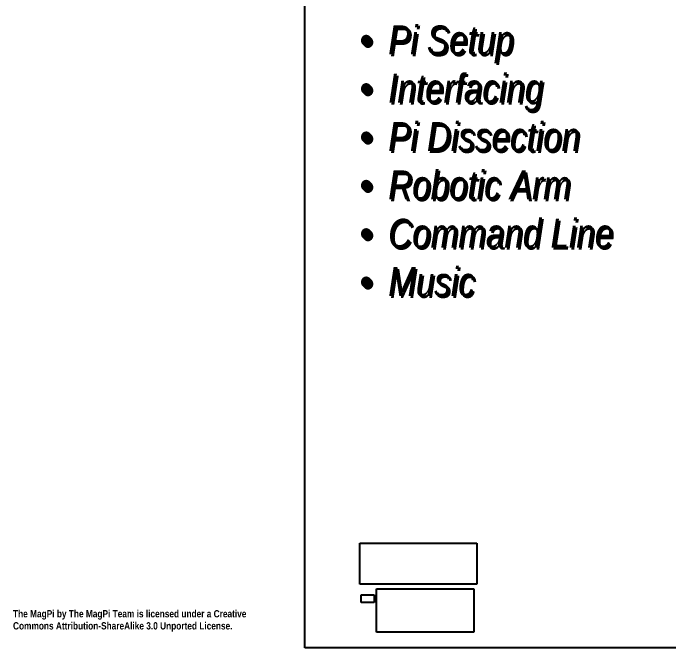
# Model space of a CAD drawing. Header units: millimetres. Extents: x -709 to -405, y 315 to 612.
# Drawn here: x -708.6 to -527.6, y 314.6 to 489.7 of the extents above; entities that cross this region are included whole.
import ezdxf

# ---------------------------------------------------------------- set-up
doc = ezdxf.new("R2010")
doc.units = ezdxf.units.MM
doc.layers.add('Background Fill', color=3, linetype='Continuous')
doc.layers.add('Images', color=7, linetype='Continuous')
doc.styles.get("Standard").update_dxf_attribs({"font": 'arial.ttf'})
picture_1 = doc.add_image_def('image4.jpg', size_in_pixel=(2304, 3072))
picture_2 = doc.add_image_def('image5.png', size_in_pixel=(286, 100))
picture_3 = doc.add_image_def('image1.png', size_in_pixel=(1746, 774))
picture_4 = doc.add_image_def('image2.png', size_in_pixel=(1187, 699))

msp = doc.modelspace()

# ---------------------------------------------------------------- texts
at = {"layer": 'Background Fill', "insert": (-708.67, 328.34), "char_height": 2, "attachment_point": 1}
msp.add_mtext_dynamic_manual_height_columns('{\\fTahoma|b0|i0|c0|p34;\\C42;\\c632028;^J\\fArial Narrow|b1|i0|c0|p34;The MagPi by The MagPi Team is licensed under a Creative Commons Attribution-ShareAlike 3.0 Unported License. }', width=65.296, gutter_width=12.5, heights=[0], dxfattribs=at)
at = {"layer": 'Images', "char_height": 8, "attachment_point": 1}
for s, width, insert in [('\\pi-8,l8,t8,24;{\\fSymbol|b0|i1|c2|p18;\\C92;\\c579865;·^I\\fArial Narrow|b0|i1|c0|p34;Pi Setup\\P\\fSymbol|b0|i1|c2|p18;·^I\\fArial Narrow|b0|i1|c0|p34;Interfacing\\H1.8653x; \\H0.5361x;\\P\\fSymbol|b0|i1|c2|p18;·^I\\fArial Narrow|b0|i1|c0|p34;Pi Dissection\\H1.5598x; \\H0.6411x;\\P\\fSymbol|b0|i1|c2|p18;·^I\\fArial Narrow|b0|i1|c0|p34;Robotic Arm\\H1.6467x; \\H0.60727x;\\P\\fSymbol|b0|i1|c2|p18;·^I\\fArial Narrow|b0|i1|c0|p34;Command Line\\H1.6348x; \\H0.61169x;\\P\\fSymbol|b0|i1|c2|p18;·^I\\fArial Narrow|b0|i1|c0|p34;Music\\H1.6367x; }', 75, (-613.12, 486.31)), ('\\pi-8,l8,t8,24;{\\fSymbol|b0|i1|c2|p18;\\C256;\\c0;·^I\\fArial Narrow|b0|i1|c0|p34;Pi Setup\\P\\fSymbol|b0|i1|c2|p18;·^I\\fArial Narrow|b0|i1|c0|p34;Interfacing\\H1.8653x; \\H0.5361x;\\P\\fSymbol|b0|i1|c2|p18;·^I\\fArial Narrow|b0|i1|c0|p34;Pi Dissection\\H1.5598x; \\H0.6411x;\\P\\fSymbol|b0|i1|c2|p18;·^I\\fArial Narrow|b0|i1|c0|p34;Robotic Arm\\H1.6467x; \\H0.60727x;\\P\\fSymbol|b0|i1|c2|p18;·^I\\fArial Narrow|b0|i1|c0|p34;Command Line\\H1.6348x; \\H0.61169x;\\P\\fSymbol|b0|i1|c2|p18;·^I\\fArial Narrow|b0|i1|c0|p34;Music\\H1.6367x; }', 74.5, (-612.62, 485.81))]:
    msp.add_mtext_dynamic_manual_height_columns(s, width=width, gutter_width=12.5, heights=[0], dxfattribs=dict(at, insert=insert))

# ---------------------------------------------------------------- pictures from other files: only their frames are drawn
at = {"layer": 'Background Fill'}
image = msp.add_image(picture_1, insert=(-628.15, 314.59), size_in_units=(223.08, 297.44), dxfattribs=at)
image.dxf.flags = 7
at = {"layer": 'Images'}
image = msp.add_image(picture_2, insert=(-612.95, 332.17), size_in_units=(32.3, 11.29), dxfattribs=at)
image.dxf.flags = 7
image = msp.add_image(picture_3, insert=(-608.31, 318.96), size_in_units=(26.86, 11.9), dxfattribs=at)
image.dxf.flags = 15
image = msp.add_image(picture_4, insert=(-612.59, 327.08), size_in_units=(3.61, 2.13), dxfattribs=at)
image.dxf.flags = 15

doc.saveas('drawing.dxf')
